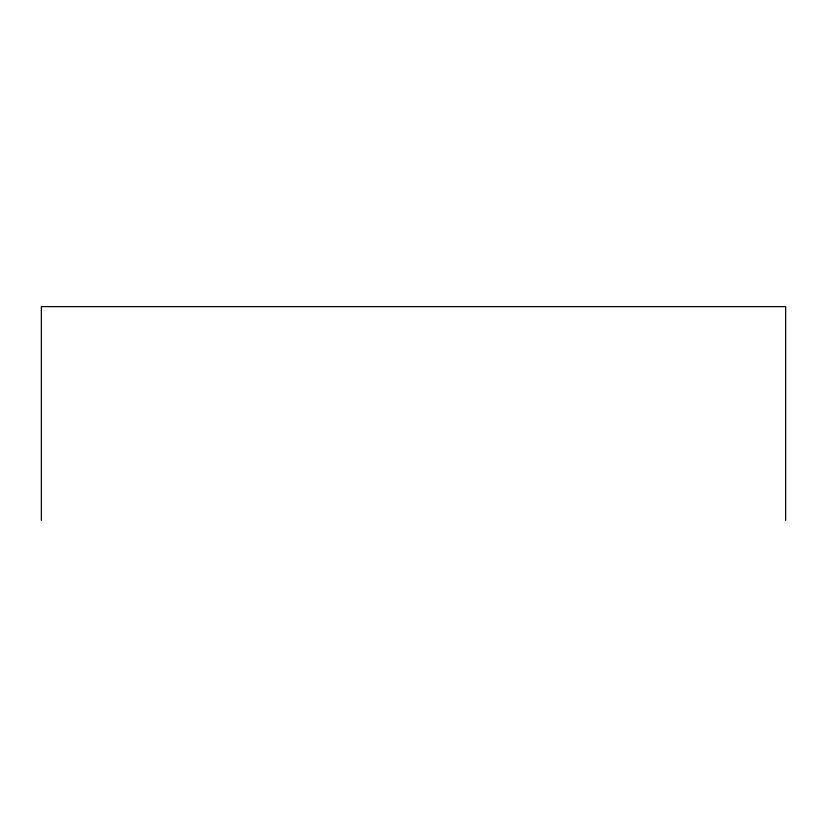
<?xml version="1.0" encoding="UTF-8"?>
<svg xmlns="http://www.w3.org/2000/svg" width="827" height="827" viewBox="0 0 827 827"><rect width="100%" height="100%" fill="white"/><g stroke="black" fill="none" stroke-linecap="round" stroke-linejoin="round"><path stroke-width="1.24" d="M785.65 520.39L785.65 306.61L41.35 306.61L41.35 520.39"/></g></svg>
